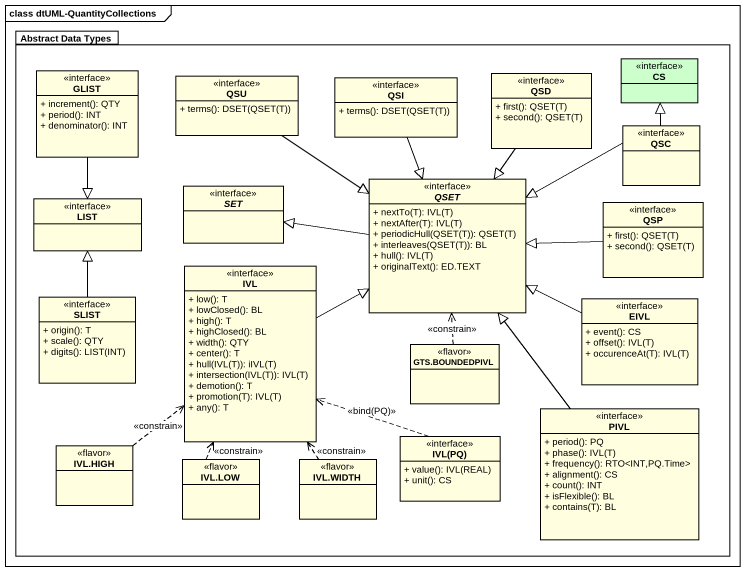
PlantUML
@startuml
mainframe class dtUML-QuantityCollections
hide circle
hide empty members
skinparam classAttributeIconSize 0
package "Abstract Data Types" as Abstract_Data_Types #FFFFFF {
  class GLIST <<interface>> #FFFFE0 {
    + increment(): QTY
    + period(): INT
    + denominator(): INT
  }
  class QSU <<interface>> #FFFFE0 {
    + terms(): DSET(QSET(T))
  }
  class QSI <<interface>> #FFFFE0 {
    + terms(): DSET(QSET(T))
  }
  class QSD <<interface>> #FFFFE0 {
    + first(): QSET(T)
    + second(): QSET(T)
  }
  class CS <<interface>> #CCFFCC
  class QSC <<interface>> #FFFFE0
  class LIST <<interface>> #FFFFE0
  abstract class "SET" as SET_ <<interface>> #FFFFE0
  abstract class QSET <<interface>> #FFFFE0 {
    + nextTo(T): IVL(T)
    + nextAfter(T): IVL(T)
    + periodicHull(QSET(T)): QSET(T)
    + interleaves(QSET(T)): BL
    + hull(): IVL(T)
    + originalText(): ED.TEXT
  }
  class QSP <<interface>> #FFFFE0 {
    + first(): QSET(T)
    + second(): QSET(T)
  }
  class IVL <<interface>> #FFFFE0 {
    + low(): T
    + lowClosed(): BL
    + high(): T
    + highClosed(): BL
    + width(): QTY
    + center(): T
    + hull(IVL(T)): iIVL(T)
    + intersection(IVL(T)): IVL(T)
    + demotion(): T
    + promotion(T): IVL(T)
    + any(): T
  }
  class SLIST <<interface>> #FFFFE0 {
    + origin(): T
    + scale(): QTY
    + digits(): LIST(INT)
  }
  class EIVL <<interface>> #FFFFE0 {
    + event(): CS
    + offset(): IVL(T)
    + occurenceAt(T): IVL(T)
  }
  class "GTS.BOUNDEDPIVL" as GTS_BOUNDEDPIVL <<flavor>> #FFFFE0
  class PIVL <<interface>> #FFFFE0 {
    + period(): PQ
    + phase(): IVL(T)
    + frequency(): RTO<INT,PQ.Time>
    + alignment(): CS
    + count(): INT
    + isFlexible(): BL
    + contains(T): BL
  }
  class "IVL.HIGH" as IVL_HIGH <<flavor>> #FFFFE0
  class "IVL.LOW" as IVL_LOW <<flavor>> #FFFFE0
  class "IVL.WIDTH" as IVL_WIDTH <<flavor>> #FFFFE0
  class "IVL(PQ)" as IVL_PQ <<interface>> #FFFFE0 {
    + value(): IVL(REAL)
    + unit(): CS
  }
}
GLIST --|> LIST
QSU --|> QSET
QSI --|> QSET
QSD --|> QSET
QSC -up-|> CS
QSC -left-|> QSET
QSET -left-|> SET_
QSP -left-|> QSET
IVL -right-|> QSET
SLIST -up-|> LIST
EIVL -left-|> QSET
GTS_BOUNDEDPIVL .up.> QSET : <<constrain>>
PIVL -up-|> QSET
IVL_HIGH .up.> IVL : <<constrain>>
IVL_LOW .up.> IVL : <<constrain>>
IVL_WIDTH .up.> IVL : <<constrain>>
IVL_PQ .left.> IVL : <<bind(PQ)>>
@enduml
